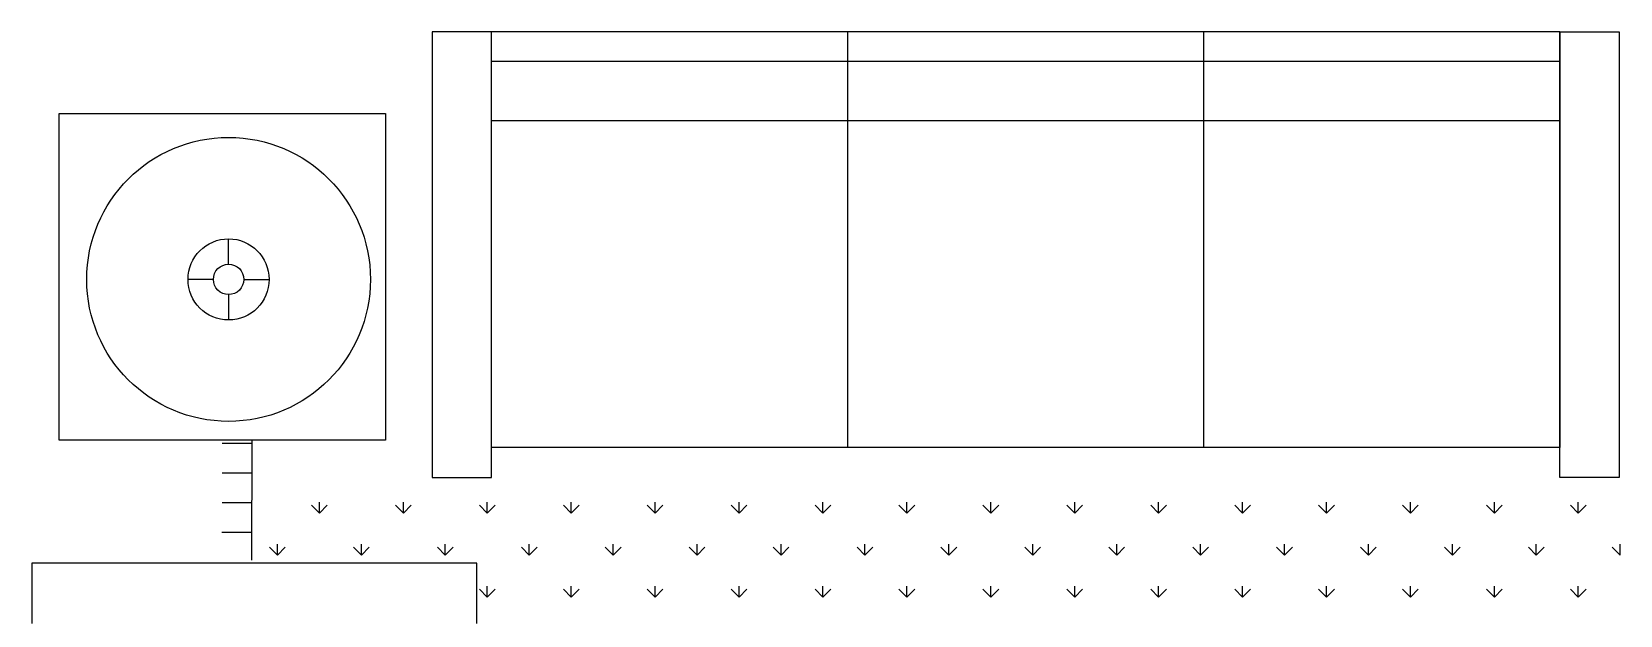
# Model space of a CAD drawing. Header units: millimetres. Extents: x -30782 to 40110, y 35885 to 73818.
# Drawn here: x -15800 to -13123, y 70466 to 71448 of the extents above; entities that cross this region are included whole.
import ezdxf

# ---------------------------------------------------------------- set-up
doc = ezdxf.new("R2010")
doc.units = ezdxf.units.MM

# ---------------------------------------------------------------- blocks, each defined once
blk = doc.blocks.new('A$C7DEE7CBF')
for p, q in [((774.8, 2904.2, -342.9), (674.8, 2904.2, -342.9)), ((674.8, 2904.2, -342.9), (674.8, 2154.2, -342.9)), ((2574.8, 2904.2, -342.9), (774.8, 2904.2, -342.9)), ((774.8, 2154.2, -342.9), (774.8, 2904.2, -342.9)), ((1374.8, 2904.2, -342.9), (1374.8, 2204.2, -342.9)), ((1974.8, 2904.2, -342.9), (1974.8, 2204.2, -342.9)), ((2574.8, 2904.2, -342.9), (2674.8, 2904.2, -342.9)), ((2574.8, 2154.2, -342.9), (2574.8, 2904.2, -342.9)), ((2574.8, 2904.2, -342.9), (2574.8, 2204.2, -342.9)), ((2674.8, 2904.2, -342.9), (2674.8, 2154.2, -342.9)), ((2574.8, 2854.2, -342.9), (774.8, 2854.2, -342.9)), ((46, 2766.7, -342.9), (596, 2766.7, -342.9)), ((46, 2216.7, -342.9), (46, 2766.7, -342.9)), ((596, 2766.7, -342.9), (596, 2216.7, -342.9)), ((2574.8, 2754.2, -342.9), (774.8, 2754.2, -342.9)), ((331.7, 2513, -342.9), (331.7, 2555.7, -342.9)), ((306.1, 2487.4, -342.9), (263.5, 2487.4, -342.9)), ((357.4, 2487.4, -342.9), (400, 2487.4, -342.9)), ((331.7, 2461.8, -342.9), (331.7, 2419.1, -342.9)), ((596, 2216.7, -342.9), (46, 2216.7, -342.9)), ((321, 2212, -342.9), (371, 2211.8, -342.9)), ((371, 2216.5, -342.9), (370.3, 2014.6, -342.9)), ((2574.8, 2204.2, -342.9), (774.8, 2204.2, -342.9)), ((320.8, 2162, -342.9), (370.8, 2161.8, -342.9)), ((674.8, 2154.2, -342.9), (774.8, 2154.2, -342.9)), ((2674.8, 2154.2, -342.9), (2574.8, 2154.2, -342.9)), ((320.7, 2112, -342.9), (370.7, 2111.8, -342.9)), ((484.8, 2093.9, -342.9), (471.5, 2107.2, -342.9)), ((484.8, 2093.9, -342.9), (484.8, 2112.7, -342.9)), ((484.8, 2093.9, -342.9), (498, 2107.2, -342.9)), ((626.2, 2093.9, -342.9), (612.9, 2107.2, -342.9)), ((626.2, 2093.9, -342.9), (626.2, 2112.7, -342.9)), ((626.2, 2093.9, -342.9), (639.4, 2107.2, -342.9)), ((767.6, 2093.9, -342.9), (754.3, 2107.2, -342.9)), ((767.6, 2093.9, -342.9), (767.6, 2112.7, -342.9)), ((767.6, 2093.9, -342.9), (780.9, 2107.2, -342.9)), ((909, 2093.9, -342.9), (895.8, 2107.2, -342.9)), ((909, 2093.9, -342.9), (909, 2112.7, -342.9)), ((909, 2093.9, -342.9), (922.3, 2107.2, -342.9)), ((1050.4, 2093.9, -342.9), (1037.2, 2107.2, -342.9)), ((1050.4, 2093.9, -342.9), (1050.4, 2112.7, -342.9)), ((1050.4, 2093.9, -342.9), (1063.7, 2107.2, -342.9)), ((1191.9, 2093.9, -342.9), (1178.6, 2107.2, -342.9)), ((1191.9, 2093.9, -342.9), (1191.9, 2112.7, -342.9)), ((1191.9, 2093.9, -342.9), (1205.1, 2107.2, -342.9)), ((1333.3, 2093.9, -342.9), (1320, 2107.2, -342.9)), ((1333.3, 2093.9, -342.9), (1333.3, 2112.7, -342.9)), ((1333.3, 2093.9, -342.9), (1346.5, 2107.2, -342.9)), ((1474.7, 2093.9, -342.9), (1461.4, 2107.2, -342.9)), ((1474.7, 2093.9, -342.9), (1474.7, 2112.7, -342.9)), ((1474.7, 2093.9, -342.9), (1488, 2107.2, -342.9)), ((1616.1, 2093.9, -342.9), (1602.9, 2107.2, -342.9)), ((1616.1, 2093.9, -342.9), (1616.1, 2112.7, -342.9)), ((1616.1, 2093.9, -342.9), (1629.4, 2107.2, -342.9)), ((1757.5, 2093.9, -342.9), (1744.3, 2107.2, -342.9)), ((1757.5, 2093.9, -342.9), (1757.5, 2112.7, -342.9)), ((1757.5, 2093.9, -342.9), (1770.8, 2107.2, -342.9)), ((1899, 2093.9, -342.9), (1885.7, 2107.2, -342.9)), ((1899, 2093.9, -342.9), (1899, 2112.7, -342.9)), ((1899, 2093.9, -342.9), (1912.2, 2107.2, -342.9)), ((2040.4, 2093.9, -342.9), (2027.1, 2107.2, -342.9)), ((2040.4, 2093.9, -342.9), (2040.4, 2112.7, -342.9)), ((2040.4, 2093.9, -342.9), (2053.6, 2107.2, -342.9)), ((2181.8, 2093.9, -342.9), (2168.6, 2107.2, -342.9)), ((2181.8, 2093.9, -342.9), (2181.8, 2112.7, -342.9)), ((2181.8, 2093.9, -342.9), (2195.1, 2107.2, -342.9)), ((2323.2, 2093.9, -342.9), (2310, 2107.2, -342.9)), ((2323.2, 2093.9, -342.9), (2323.2, 2112.7, -342.9)), ((2323.2, 2093.9, -342.9), (2336.5, 2107.2, -342.9)), ((2464.7, 2093.9, -342.9), (2451.4, 2107.2, -342.9)), ((2464.7, 2093.9, -342.9), (2464.7, 2112.7, -342.9)), ((2464.7, 2093.9, -342.9), (2477.9, 2107.2, -342.9)), ((2606.1, 2093.9, -342.9), (2592.8, 2107.2, -342.9)), ((2606.1, 2093.9, -342.9), (2606.1, 2112.7, -342.9)), ((2606.1, 2093.9, -342.9), (2619.3, 2107.2, -342.9)), ((320.5, 2062, -342.9), (370.5, 2061.8, -342.9)), ((414, 2023.2, -342.9), (400.8, 2036.5, -342.9)), ((414, 2023.2, -342.9), (414, 2042, -342.9)), ((414, 2023.2, -342.9), (427.3, 2036.5, -342.9)), ((555.5, 2023.2, -342.9), (542.2, 2036.5, -342.9)), ((555.5, 2023.2, -342.9), (555.5, 2042, -342.9)), ((555.5, 2023.2, -342.9), (568.7, 2036.5, -342.9)), ((696.9, 2023.2, -342.9), (683.6, 2036.5, -342.9)), ((696.9, 2023.2, -342.9), (696.9, 2042, -342.9)), ((696.9, 2023.2, -342.9), (710.1, 2036.5, -342.9)), ((838.3, 2023.2, -342.9), (825.1, 2036.5, -342.9)), ((838.3, 2023.2, -342.9), (838.3, 2042, -342.9)), ((838.3, 2023.2, -342.9), (851.6, 2036.5, -342.9)), ((979.7, 2023.2, -342.9), (966.5, 2036.5, -342.9)), ((979.7, 2023.2, -342.9), (979.7, 2042, -342.9)), ((979.7, 2023.2, -342.9), (993, 2036.5, -342.9)), ((1121.2, 2023.2, -342.9), (1107.9, 2036.5, -342.9)), ((1121.2, 2023.2, -342.9), (1121.2, 2042, -342.9)), ((1121.2, 2023.2, -342.9), (1134.4, 2036.5, -342.9)), ((1262.6, 2023.2, -342.9), (1249.3, 2036.5, -342.9)), ((1262.6, 2023.2, -342.9), (1262.6, 2042, -342.9)), ((1262.6, 2023.2, -342.9), (1275.8, 2036.5, -342.9)), ((1404, 2023.2, -342.9), (1390.7, 2036.5, -342.9)), ((1404, 2023.2, -342.9), (1404, 2042, -342.9)), ((1404, 2023.2, -342.9), (1417.3, 2036.5, -342.9)), ((1545.4, 2023.2, -342.9), (1532.2, 2036.5, -342.9)), ((1545.4, 2023.2, -342.9), (1545.4, 2042, -342.9)), ((1545.4, 2023.2, -342.9), (1558.7, 2036.5, -342.9)), ((1686.8, 2023.2, -342.9), (1673.6, 2036.5, -342.9)), ((1686.8, 2023.2, -342.9), (1686.8, 2042, -342.9)), ((1686.8, 2023.2, -342.9), (1700.1, 2036.5, -342.9)), ((1828.3, 2023.2, -342.9), (1815, 2036.5, -342.9)), ((1828.3, 2023.2, -342.9), (1828.3, 2042, -342.9)), ((1828.3, 2023.2, -342.9), (1841.5, 2036.5, -342.9)), ((1969.7, 2023.2, -342.9), (1956.4, 2036.5, -342.9)), ((1969.7, 2023.2, -342.9), (1969.7, 2042, -342.9)), ((1969.7, 2023.2, -342.9), (1982.9, 2036.5, -342.9)), ((2111.1, 2023.2, -342.9), (2097.8, 2036.5, -342.9)), ((2111.1, 2023.2, -342.9), (2111.1, 2042, -342.9)), ((2111.1, 2023.2, -342.9), (2124.4, 2036.5, -342.9)), ((2252.5, 2023.2, -342.9), (2239.3, 2036.5, -342.9)), ((2252.5, 2023.2, -342.9), (2252.5, 2042, -342.9)), ((2252.5, 2023.2, -342.9), (2265.8, 2036.5, -342.9)), ((2393.9, 2023.2, -342.9), (2380.7, 2036.5, -342.9)), ((2393.9, 2023.2, -342.9), (2393.9, 2042, -342.9)), ((2393.9, 2023.2, -342.9), (2407.2, 2036.5, -342.9)), ((2535.4, 2023.2, -342.9), (2522.1, 2036.5, -342.9)), ((2535.4, 2023.2, -342.9), (2535.4, 2042, -342.9)), ((2535.4, 2023.2, -342.9), (2548.6, 2036.5, -342.9)), ((2676.8, 2023.2, -342.9), (2663.5, 2036.5, -342.9)), ((2676.8, 2023.2, -342.9), (2676.8, 2042, -342.9)), ((750, 2009.9, -342.9), (0, 2009.9, -342.9)), ((0, 2009.9, -342.9), (0, 1908.3, -342.9)), ((750, 1908.3, -342.9), (750, 2009.9, -342.9)), ((767.6, 1952.5, -342.9), (754.3, 1965.8, -342.9)), ((767.6, 1952.5, -342.9), (767.6, 1971.3, -342.9)), ((767.6, 1952.5, -342.9), (780.9, 1965.8, -342.9)), ((909, 1952.5, -342.9), (895.8, 1965.8, -342.9)), ((909, 1952.5, -342.9), (909, 1971.3, -342.9)), ((909, 1952.5, -342.9), (922.3, 1965.8, -342.9)), ((1050.4, 1952.5, -342.9), (1037.2, 1965.8, -342.9)), ((1050.4, 1952.5, -342.9), (1050.4, 1971.3, -342.9)), ((1050.4, 1952.5, -342.9), (1063.7, 1965.8, -342.9)), ((1191.9, 1952.5, -342.9), (1178.6, 1965.8, -342.9)), ((1191.9, 1952.5, -342.9), (1191.9, 1971.3, -342.9)), ((1191.9, 1952.5, -342.9), (1205.1, 1965.8, -342.9)), ((1333.3, 1952.5, -342.9), (1320, 1965.8, -342.9)), ((1333.3, 1952.5, -342.9), (1333.3, 1971.3, -342.9)), ((1333.3, 1952.5, -342.9), (1346.5, 1965.8, -342.9)), ((1474.7, 1952.5, -342.9), (1461.4, 1965.8, -342.9)), ((1474.7, 1952.5, -342.9), (1474.7, 1971.3, -342.9)), ((1474.7, 1952.5, -342.9), (1488, 1965.8, -342.9)), ((1616.1, 1952.5, -342.9), (1602.9, 1965.8, -342.9)), ((1616.1, 1952.5, -342.9), (1616.1, 1971.3, -342.9)), ((1616.1, 1952.5, -342.9), (1629.4, 1965.8, -342.9)), ((1757.5, 1952.5, -342.9), (1744.3, 1965.8, -342.9)), ((1757.5, 1952.5, -342.9), (1757.5, 1971.3, -342.9)), ((1757.5, 1952.5, -342.9), (1770.8, 1965.8, -342.9)), ((1899, 1952.5, -342.9), (1885.7, 1965.8, -342.9)), ((1899, 1952.5, -342.9), (1899, 1971.3, -342.9)), ((1899, 1952.5, -342.9), (1912.2, 1965.8, -342.9)), ((2040.4, 1952.5, -342.9), (2027.1, 1965.8, -342.9)), ((2040.4, 1952.5, -342.9), (2040.4, 1971.3, -342.9)), ((2040.4, 1952.5, -342.9), (2053.6, 1965.8, -342.9)), ((2181.8, 1952.5, -342.9), (2168.6, 1965.8, -342.9)), ((2181.8, 1952.5, -342.9), (2181.8, 1971.3, -342.9)), ((2181.8, 1952.5, -342.9), (2195.1, 1965.8, -342.9)), ((2323.2, 1952.5, -342.9), (2310, 1965.8, -342.9)), ((2323.2, 1952.5, -342.9), (2323.2, 1971.3, -342.9)), ((2323.2, 1952.5, -342.9), (2336.5, 1965.8, -342.9)), ((2464.7, 1952.5, -342.9), (2451.4, 1965.8, -342.9)), ((2464.7, 1952.5, -342.9), (2464.7, 1971.3, -342.9)), ((2464.7, 1952.5, -342.9), (2477.9, 1965.8, -342.9)), ((2606.1, 1952.5, -342.9), (2592.8, 1965.8, -342.9)), ((2606.1, 1952.5, -342.9), (2606.1, 1971.3, -342.9)), ((2606.1, 1952.5, -342.9), (2619.3, 1965.8, -342.9))]:
    blk.add_line(p, q)
for radius in [239, 68.3, 25.6]:
    blk.add_circle((331.7, 2487.4, -342.9), radius)

msp = doc.modelspace()

# ---------------------------------------------------------------- block references
msp.add_blockref('A$C7DEE7CBF', (-15799.8, 68543.4))

doc.saveas('drawing.dxf')
